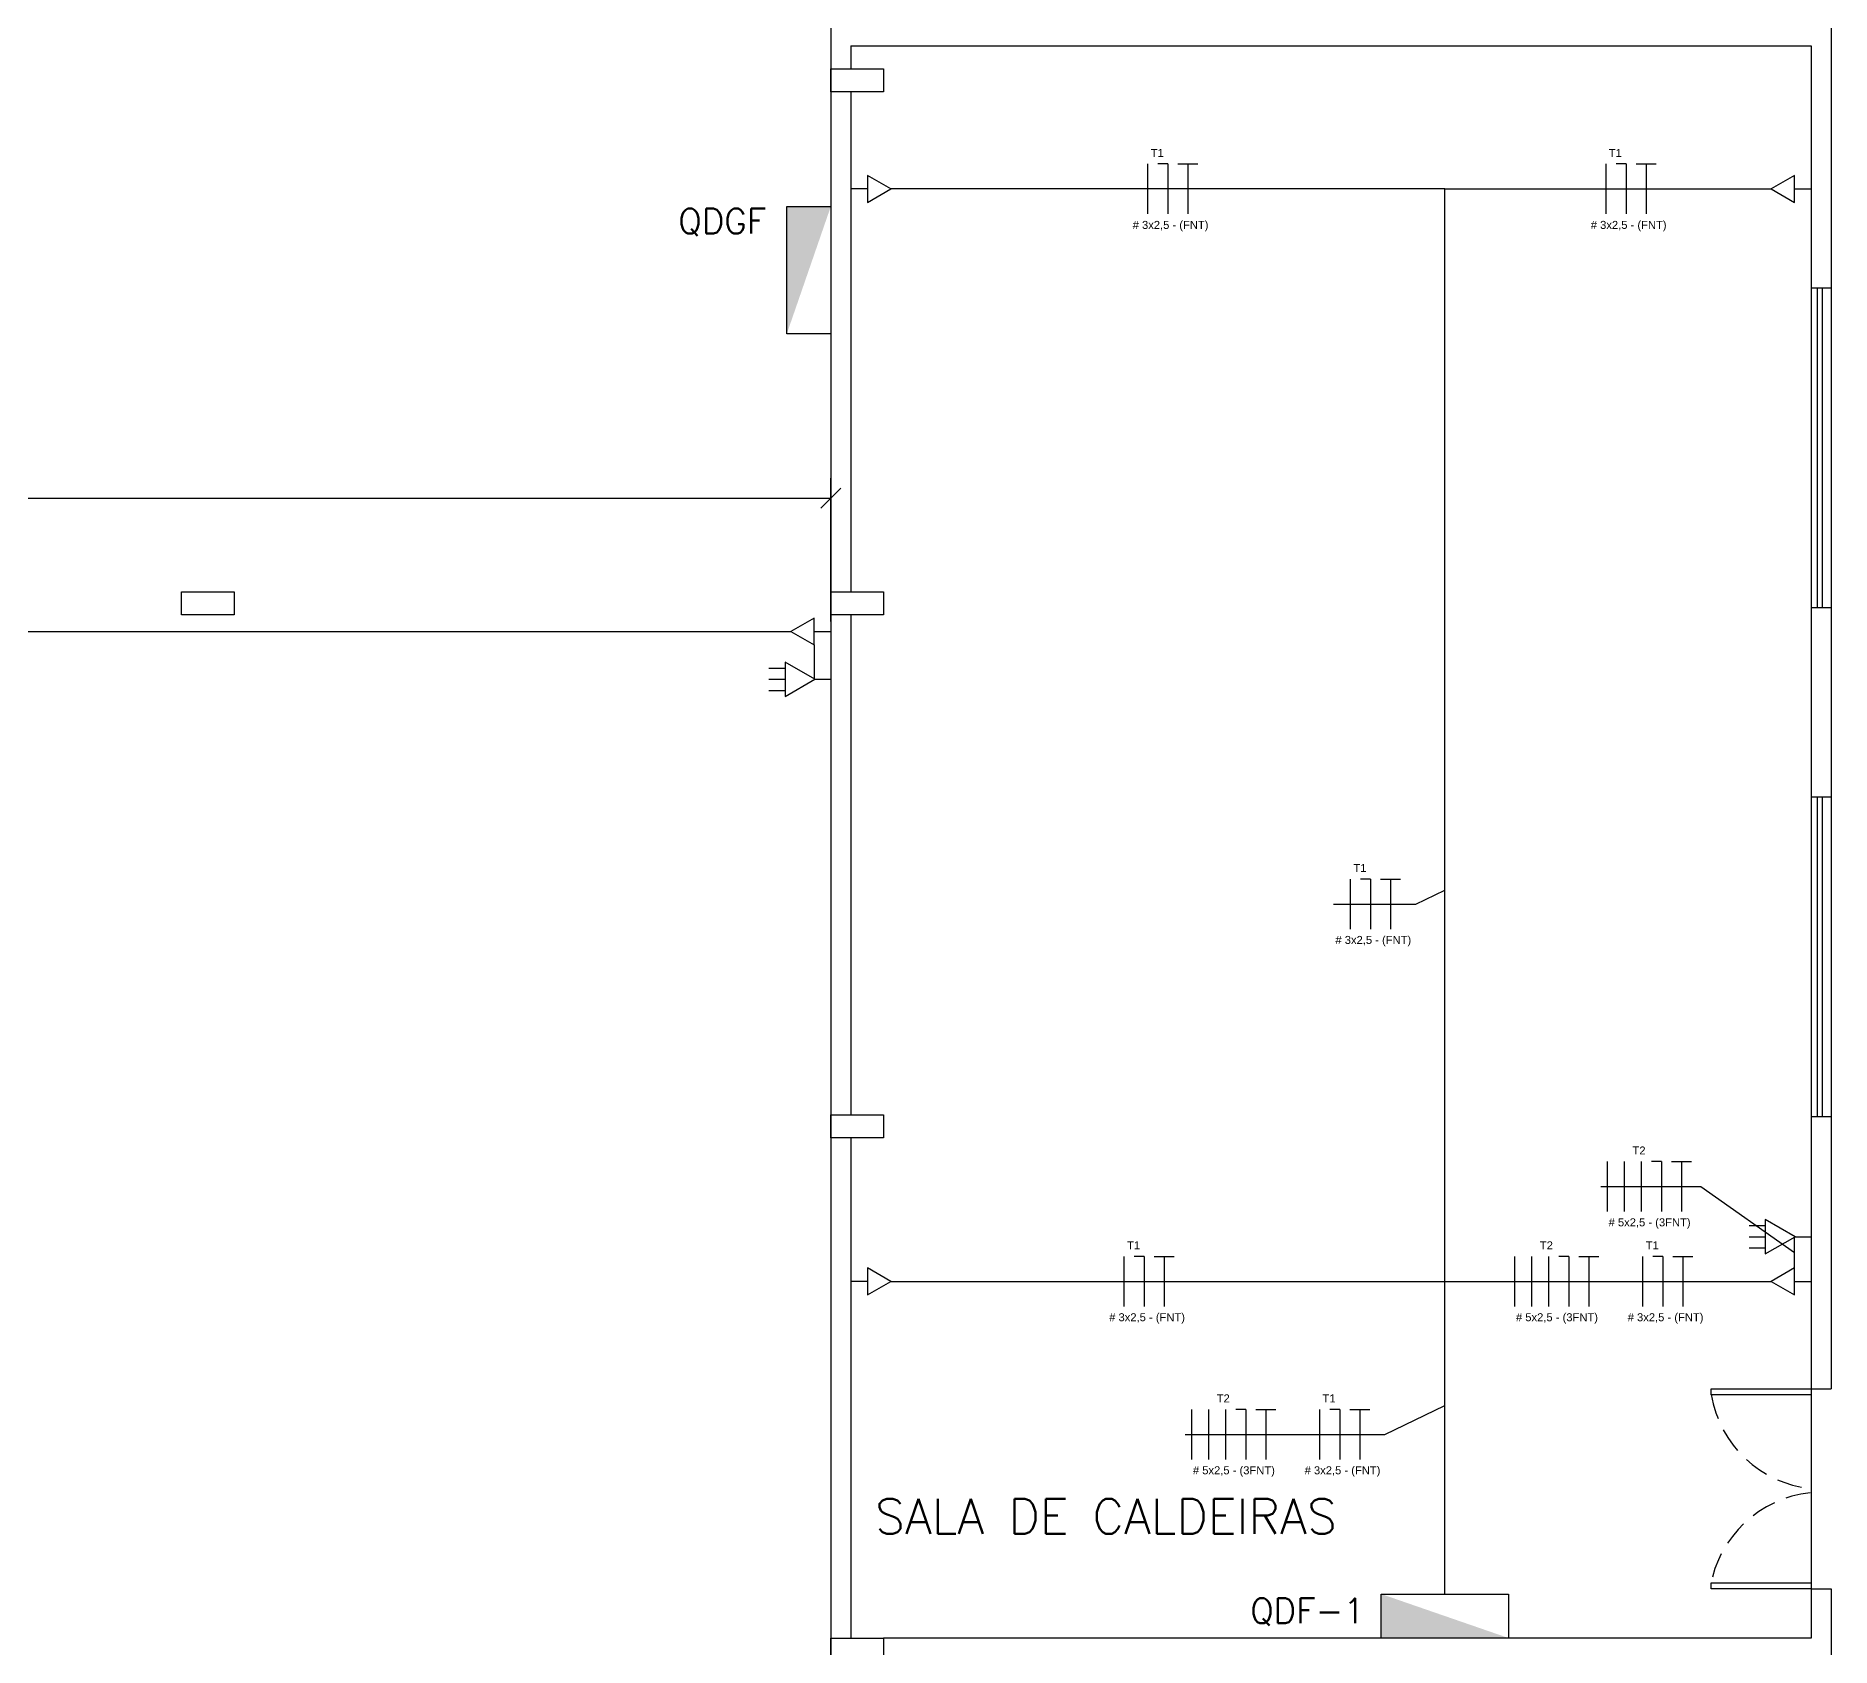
# Model space of a CAD drawing. Extents: x 196 to 330, y 12 to 148.
# Drawn here: x 310.28 to 328.23, y 107.53 to 123.63 of the extents above; entities that cross this region are included whole.
import ezdxf

# ---------------------------------------------------------------- set-up
doc = ezdxf.new("R2010")
doc.units = 0
doc.header["$MEASUREMENT"] = 0
doc.linetypes.add('DASHED2', pattern=[0.375, 0.25, -0.125])
doc.layers.get('0').update_dxf_attribs({"linetype": 'CONTINUOUS'})
doc.layers.get('DEFPOINTS').update_dxf_attribs({"linetype": 'CONTINUOUS'})
for name, color, linetype in [('_ARQ', 5, 'CONTINUOUS'), ('_ARQ-TEXTO', 4, 'CONTINUOUS'), ('_ELT-Eletroduto', 7, 'CONTINUOUS'), ('_ELT-PONTO', 2, 'CONTINUOUS'), ('ELET_FIAÇÃO', 1, 'CONTINUOUS'), ('ELT_FIAÇÃO_TEXTO', 255, 'CONTINUOUS')]:
    doc.layers.add(name, color=color, linetype=linetype)
doc.styles.add('ARIAL', font='arial.ttf')
doc.styles.add('ROMANS', font='romans')
doc.dimstyles.new('LUMINOTECNICO', dxfattribs={"dimscale": 0, "dimtxt": 0.25, "dimasz": 0.2, "dimexe": 0.2, "dimexo": 0.1, "dimgap": 0.1, "dimtad": 1, "dimdsep": 46, "dimtxsty": 'Standard', "dimblk1": 'OBLIQUE', "dimblk2": 'OBLIQUE', "dimsah": 1, "dimcen": 0.2, "dimadec": 1, "dimazin": 0, "dimtfac": 1, "dimtmove": 0, "dimatfit": 3, "dimldrblk": 'OBLIQUE', "dimfxl": 1, "dimtolj": 1, "dimtzin": 0, "dimarcsym": 0})

# ---------------------------------------------------------------- blocks, each defined once
blk = doc.blocks.new('_OBLIQUE')
at = {"color": 0, "linetype": 'ByBlock'}
blk.add_line((-0.5, -0.5), (0.5, 0.5), dxfattribs=at)
blk = doc.blocks.new('*D40')
at = {"layer": '_ELT-Eletroduto', "color": 0, "linetype": 'Continuous', "lineweight": -2, "transparency": 16777216}
for p, q in [((298.25, 117.781), (298.25, 119.212)), ((318.229, 117.781), (318.229, 119.212)), ((298.25, 119.012), (318.229, 119.012))]:
    blk.add_line(p, q, dxfattribs=at)
at = {"layer": 'DEFPOINTS', "color": 0, "linetype": 'Continuous', "transparency": 16777216}
for p in [(318.229, 119.012), (298.25, 117.681), (318.229, 117.681)]:
    blk.add_point(p, dxfattribs=at)
at = {"layer": '_ELT-Eletroduto', "color": 0, "linetype": 'Continuous', "lineweight": -2, "transparency": 16777216, "xscale": 0.2, "yscale": 0.2, "zscale": 0.2, "rotation": 180}
blk.add_blockref('_OBLIQUE', (298.25, 119.012), dxfattribs=at)
at = {"layer": '_ELT-Eletroduto', "color": 0, "linetype": 'Continuous', "lineweight": -2, "transparency": 16777216, "xscale": 0.2, "yscale": 0.2, "zscale": 0.2}
blk.add_blockref('_OBLIQUE', (318.229, 119.012), dxfattribs=at)
at = {"layer": '_ELT-Eletroduto', "color": 0, "linetype": 'Continuous', "transparency": 16777216, "insert": (308.24, 119.237), "char_height": 0.25, "attachment_point": 5}
blk.add_mtext('\\A1;19.98', dxfattribs=at)

msp = doc.modelspace()

# ---------------------------------------------------------------- hatches: boundary and pattern name
at = {"layer": '_ELT-PONTO', "linetype": 'Continuous'}
for points in [[(317.789, 120.657), (318.229, 121.93), (317.789, 121.93)], [(325.005, 107.618), (323.732, 108.058), (323.732, 107.618)]]:
    msp.add_hatch(color=256, dxfattribs=at).paths.add_polyline_path(points)

# ---------------------------------------------------------------- linework, layer by layer
at = {"layer": '_ARQ'}
for p, q in [((328.229, 133.734), (328.229, 110.111)), ((318.229, 133.534), (318.229, 95.049)), ((318.429, 123.534), (318.429, 123.305)), ((318.429, 123.534), (328.029, 123.534)), ((328.029, 123.534), (328.029, 110.111)), ((318.429, 123.076), (318.429, 118.076)), ((328.029, 121.117), (328.229, 121.117)), ((328.092, 117.917), (328.092, 121.114)), ((328.145, 117.917), (328.145, 121.114)), ((318.429, 117.847), (318.429, 112.847)), ((328.229, 117.917), (328.029, 117.917)), ((328.029, 116.027), (328.229, 116.027)), ((328.092, 112.827), (328.092, 116.025)), ((328.145, 112.827), (328.145, 116.025)), ((328.229, 112.827), (328.029, 112.827)), ((318.429, 112.618), (318.429, 107.618)), ((328.029, 110.111), (328.229, 110.111)), ((328.029, 108.111), (328.229, 108.111)), ((328.029, 108.111), (328.029, 107.618)), ((328.229, 108.111), (328.229, 103.448)), ((328.029, 107.618), (318.754, 107.618))]:
    msp.add_line(p, q, dxfattribs=at)
at = {"layer": '_ARQ', "linetype": 'Continuous'}
msp.add_line((328.029, 110.111), (328.029, 108.111), dxfattribs=at)
at = {"layer": '_ARQ'}
for points in [[(318.229, 123.305), (318.754, 123.305), (318.754, 123.076), (318.229, 123.076)], [(311.738, 118.076), (312.262, 118.076), (312.262, 117.847), (311.738, 117.847)], [(318.229, 118.076), (318.754, 118.076), (318.754, 117.847), (318.229, 117.847)], [(318.229, 112.847), (318.754, 112.847), (318.754, 112.618), (318.229, 112.618)], [(318.229, 107.618), (318.754, 107.618), (318.754, 107.388), (318.229, 107.388)]]:
    msp.add_lwpolyline(points, close=True, dxfattribs=at)
at = {"layer": '_ARQ', "linetype": 'Continuous'}
for points in [[(328.029, 110.051), (327.029, 110.051), (327.029, 110.111), (328.029, 110.111)], [(328.029, 108.111), (327.029, 108.111), (327.029, 108.171), (328.029, 108.171)]]:
    msp.add_lwpolyline(points, close=True, dxfattribs=at)
at = {"layer": '_ARQ', "linetype": 'DASHED2'}
for centre, start, end in [((328.15, 110.241), 189.6213, 263.9217), ((328.142, 107.941), 96.0783, 170.3787)]:
    msp.add_arc(centre, 1.136, start, end, dxfattribs=at)
at = {"layer": '_ELT-Eletroduto', "linetype": 'Continuous'}
for p, q in [((324.369, 122.104), (318.829, 122.104)), ((324.369, 108.058), (324.369, 122.104)), ((324.369, 122.104), (327.63, 122.104)), ((298.25, 117.681), (317.83, 117.681)), ((318.063, 117.546), (318.063, 117.206)), ((327.863, 111.318), (327.863, 111.627)), ((318.829, 111.183), (324.369, 111.183)), ((324.369, 111.183), (327.63, 111.183))]:
    msp.add_line(p, q, dxfattribs=at)
at = {"layer": '_ELT-PONTO'}
for p, q in [((318.829, 122.104), (318.596, 122.238)), ((318.596, 122.238), (318.596, 121.969)), ((327.863, 122.238), (327.63, 122.104)), ((327.863, 121.969), (327.863, 122.238)), ((318.596, 122.104), (318.429, 122.104)), ((318.596, 121.969), (318.829, 122.104)), ((327.63, 122.104), (327.863, 121.969)), ((327.863, 122.104), (328.029, 122.104)), ((318.063, 117.815), (317.83, 117.681)), ((318.063, 117.546), (318.063, 117.815)), ((317.83, 117.681), (318.063, 117.546)), ((318.063, 117.681), (318.229, 117.681)), ((317.61, 117.314), (317.771, 117.314)), ((317.61, 117.203), (317.771, 117.203)), ((318.069, 117.203), (318.229, 117.203)), ((317.61, 117.092), (317.771, 117.092)), ((327.41, 111.742), (327.571, 111.742)), ((327.41, 111.63), (327.571, 111.63)), ((327.41, 111.519), (327.571, 111.519)), ((327.869, 111.63), (328.029, 111.63)), ((318.829, 111.183), (318.596, 111.318)), ((318.596, 111.318), (318.596, 111.049)), ((327.863, 111.318), (327.63, 111.183)), ((327.863, 111.049), (327.863, 111.318)), ((318.596, 111.183), (318.429, 111.183)), ((318.596, 111.049), (318.829, 111.183)), ((327.63, 111.183), (327.863, 111.049)), ((327.863, 111.183), (328.029, 111.183))]:
    msp.add_line(p, q, dxfattribs=at)
at = {"layer": '_ELT-PONTO', "linetype": 'Continuous'}
for points in [[(317.789, 121.93), (318.229, 121.93), (318.229, 120.657), (317.789, 120.657)], [(323.732, 107.618), (323.732, 108.058), (325.005, 108.058), (325.005, 107.618)]]:
    msp.add_lwpolyline(points, close=True, dxfattribs=at)
at = {"layer": '_ELT-PONTO'}
for points in [[(318.069, 117.203), (317.771, 117.375), (317.771, 117.031)], [(327.869, 111.63), (327.571, 111.803), (327.571, 111.458)]]:
    msp.add_lwpolyline(points, close=True, dxfattribs=at)
at = {"layer": 'ELET_FIAÇÃO', "linetype": 'Continuous'}
for p, q in [((321.399, 121.854), (321.399, 122.354)), ((321.599, 122.354), (321.499, 122.354)), ((321.599, 122.354), (321.599, 121.854)), ((321.699, 122.354), (321.899, 122.354)), ((321.799, 122.354), (321.799, 121.854)), ((325.979, 121.854), (325.979, 122.354)), ((326.179, 122.354), (326.079, 122.354)), ((326.179, 122.354), (326.179, 121.854)), ((326.279, 122.354), (326.479, 122.354)), ((326.379, 122.354), (326.379, 121.854)), ((323.426, 114.705), (323.426, 115.205)), ((323.626, 115.205), (323.526, 115.205)), ((323.626, 115.205), (323.626, 114.705)), ((323.726, 115.205), (323.926, 115.205)), ((323.826, 115.205), (323.826, 114.705)), ((325.994, 111.882), (325.994, 112.382)), ((326.164, 111.882), (326.164, 112.382)), ((326.334, 111.882), (326.334, 112.382)), ((326.534, 112.382), (326.434, 112.382)), ((326.534, 112.382), (326.534, 111.882)), ((326.634, 112.382), (326.834, 112.382)), ((326.734, 112.382), (326.734, 111.882)), ((321.163, 110.933), (321.163, 111.433)), ((321.363, 111.433), (321.263, 111.433)), ((321.363, 111.433), (321.363, 110.933)), ((321.463, 111.433), (321.663, 111.433)), ((321.563, 111.433), (321.563, 110.933)), ((325.068, 110.933), (325.068, 111.433)), ((325.238, 110.933), (325.238, 111.433)), ((325.408, 110.933), (325.408, 111.433)), ((325.608, 111.433), (325.508, 111.433)), ((325.608, 111.433), (325.608, 110.933)), ((325.708, 111.433), (325.908, 111.433)), ((325.808, 111.433), (325.808, 110.933)), ((326.347, 110.933), (326.347, 111.433)), ((326.547, 111.433), (326.447, 111.433)), ((326.547, 111.433), (326.547, 110.933)), ((326.647, 111.433), (326.847, 111.433)), ((326.747, 111.433), (326.747, 110.933)), ((321.838, 109.403), (321.838, 109.903)), ((322.008, 109.403), (322.008, 109.903)), ((322.178, 109.403), (322.178, 109.903)), ((322.378, 109.903), (322.278, 109.903)), ((322.378, 109.903), (322.378, 109.403)), ((322.478, 109.903), (322.678, 109.903)), ((322.578, 109.903), (322.578, 109.403)), ((323.117, 109.403), (323.117, 109.903)), ((323.317, 109.903), (323.217, 109.903)), ((323.317, 109.903), (323.317, 109.403)), ((323.417, 109.903), (323.617, 109.903)), ((323.517, 109.903), (323.517, 109.403))]:
    msp.add_line(p, q, dxfattribs=at)
at = {"layer": 'ELT_FIAÇÃO_TEXTO', "linetype": 'Continuous'}
for p, q in [((324.077, 114.955), (324.369, 115.096)), ((326.926, 112.132), (327.863, 111.472)), ((323.768, 109.653), (324.369, 109.942))]:
    msp.add_line(p, q, dxfattribs=at)
at = {"layer": 'ELT_FIAÇÃO_TEXTO', "color": 7, "linetype": 'Continuous'}
for points in [[(323.255, 114.955), (324.077, 114.955)], [(325.927, 112.132), (326.926, 112.132)], [(321.77, 109.653), (323.768, 109.653)]]:
    msp.add_lwpolyline(points, dxfattribs=at)

# ---------------------------------------------------------------- texts
at = {"layer": '_ARQ-TEXTO', "style": 'ROMANS'}
for s, height, p in [('QDGF', 0.25, (316.703, 121.658)), ('SALA DE CALDEIRAS', 0.35, (318.669, 108.66)), ('QDF-1', 0.25, (322.421, 107.766))]:
    msp.add_text(s, height=height, dxfattribs=at).set_placement(p)
at = {"layer": 'ELT_FIAÇÃO_TEXTO', "linetype": 'Continuous', "char_height": 0.08, "attachment_point": 1, "style": 'ARIAL'}
for s, width, insert in [('T1', 0.13359, (321.427, 122.504)), ('T1', 0.13359, (326.007, 122.504)), ('# 3x2,5 - (FNT)', 0.84197, (321.247, 121.785)), ('# 3x2,5 - (FNT)', 0.84197, (325.827, 121.785)), ('T1', 0.13359, (323.454, 115.356)), ('# 3x2,5 - (FNT)', 0.84197, (323.274, 114.637)), ('T2', 0.13359, (326.244, 112.532)), ('# 5x2,5 - (3FNT)', 0.84197, (326.005, 111.814)), ('T1', 0.13359, (321.191, 111.584)), ('T2', 0.13359, (325.318, 111.584)), ('T1', 0.13359, (326.376, 111.584)), ('# 3x2,5 - (FNT)', 0.84197, (321.012, 110.865)), ('# 5x2,5 - (3FNT)', 0.84197, (325.079, 110.865)), ('# 3x2,5 - (FNT)', 0.84197, (326.196, 110.865)), ('T2', 0.13359, (322.087, 110.054)), ('T1', 0.13359, (323.145, 110.054)), ('# 5x2,5 - (3FNT)', 0.84197, (321.849, 109.335)), ('# 3x2,5 - (FNT)', 0.84197, (322.966, 109.335))]:
    msp.add_mtext_dynamic_manual_height_columns(s, width=width, gutter_width=12.5, heights=[0.111], dxfattribs=dict(at, insert=insert))

# ---------------------------------------------------------------- dimensions: what is measured, and where the dimension line sits
at = {"layer": '_ELT-Eletroduto', "linetype": 'Continuous'}
dim = msp.add_linear_dim(base=(318.229, 119.012), p1=(298.25, 117.681), p2=(318.229, 117.681), dimstyle='LUMINOTECNICO', override={"dimscale": 1}, dxfattribs=at)
dim.commit()
dim.dimension.update_dxf_attribs({"geometry": '*D40', "text_midpoint": (308.24, 119.237)})

doc.saveas('drawing.dxf')
